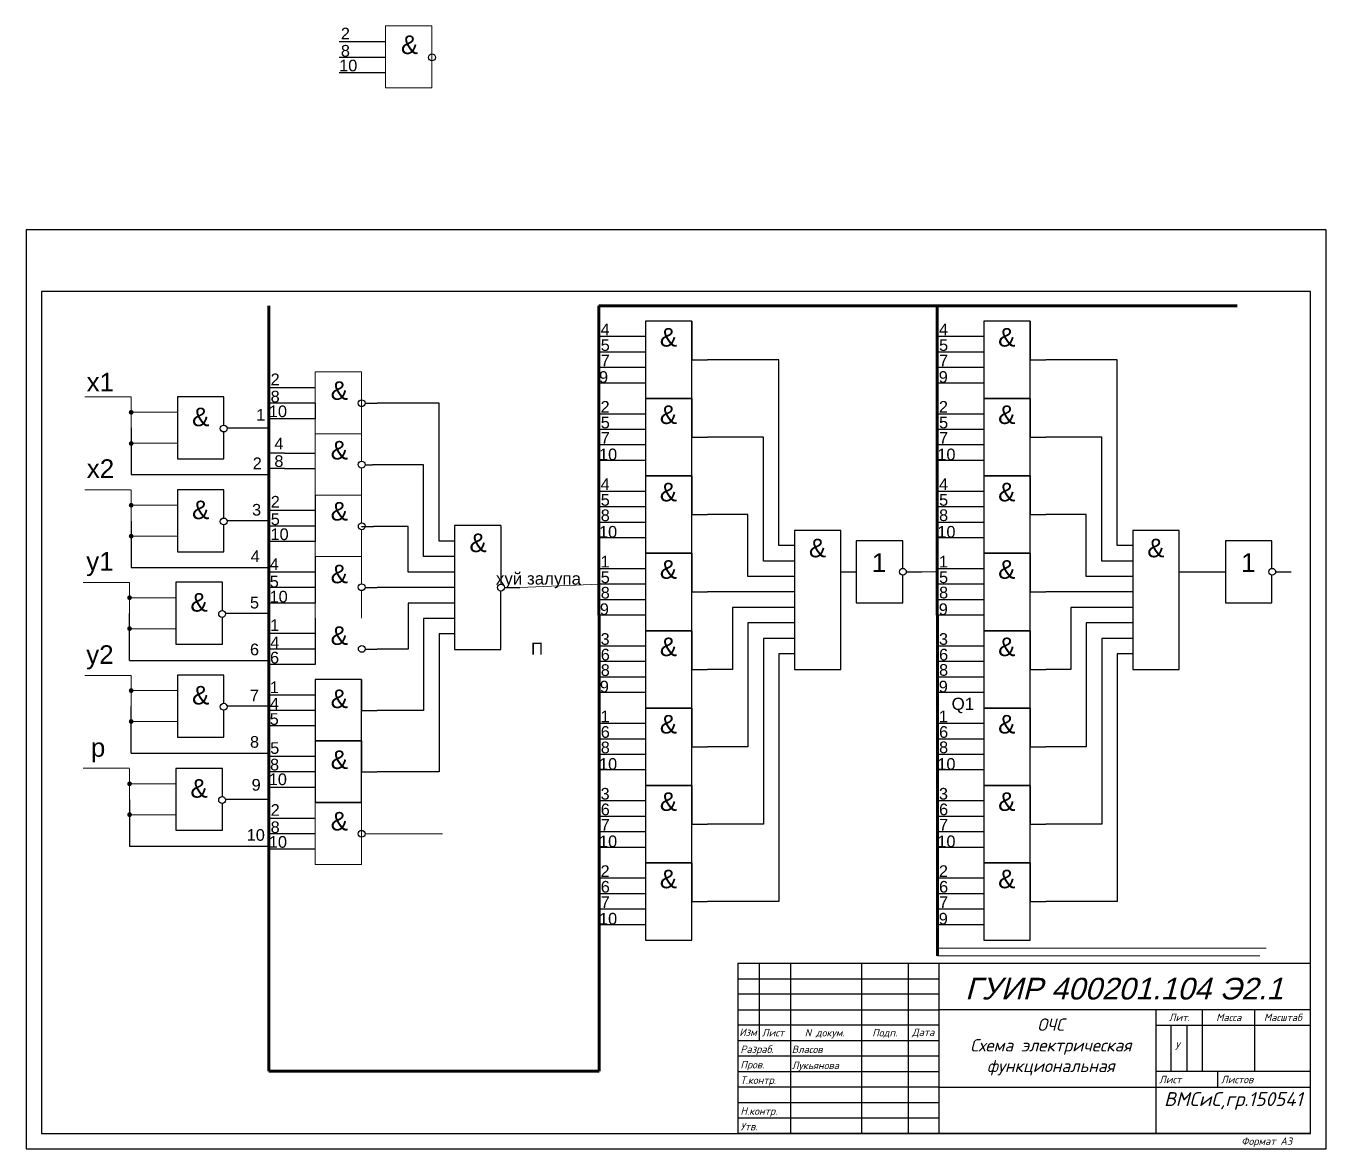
# Model space of a CAD drawing. Header units: millimetres. Extents: x 378 to 3574, y -250 to 1765.
# Drawn here: x 1343.8 to 1763.8, y 1401.7 to 1764.5 of the extents above; entities that cross this region are included whole.
import ezdxf
from ezdxf.enums import TextEntityAlignment as Align

# ---------------------------------------------------------------- set-up
doc = ezdxf.new("R2010")
doc.units = ezdxf.units.MM
doc.styles.get("Standard").update_dxf_attribs({"font": 'Arial.ttf'})
doc.styles.add('чер', font='ISOCPEUR.TTF', dxfattribs={"oblique": 15})

msp = doc.modelspace()

# ---------------------------------------------------------------- hatches: boundary and pattern name
at = {"linetype": 'ByBlock', "lineweight": 20, "transparency": 33554551}
h = msp.add_hatch(color=0, dxfattribs=at)
edge = h.paths.add_edge_path()
edge.add_arc((1377.76, 1639.69), 0.773, 0, 360)
h = msp.add_hatch(color=0, dxfattribs=at)
edge = h.paths.add_edge_path()
edge.add_arc((1377.76, 1629.61), 0.773, 0, 360)
h = msp.add_hatch(color=0, dxfattribs=at)
edge = h.paths.add_edge_path()
edge.add_arc((1377.76, 1609.68), 0.773, 0, 360)
h = msp.add_hatch(color=0, dxfattribs=at)
edge = h.paths.add_edge_path()
edge.add_arc((1377.76, 1599.7), 0.773, 0, 360)
h = msp.add_hatch(color=0, dxfattribs=at)
edge = h.paths.add_edge_path()
edge.add_arc((1377.24, 1579.8), 0.773, 0, 360)
h = msp.add_hatch(color=0, dxfattribs=at)
edge = h.paths.add_edge_path()
edge.add_arc((1377.24, 1569.82), 0.773, 0, 360)
h = msp.add_hatch(color=0, dxfattribs=at)
edge = h.paths.add_edge_path()
edge.add_arc((1377.76, 1549.8), 0.773, 0, 360)
h = msp.add_hatch(color=0, dxfattribs=at)
edge = h.paths.add_edge_path()
edge.add_arc((1377.76, 1539.82), 0.773, 0, 360)
h = msp.add_hatch(color=0, dxfattribs=at)
edge = h.paths.add_edge_path()
edge.add_arc((1377.24, 1519.68), 0.773, 0, 360)
h = msp.add_hatch(color=0, dxfattribs=at)
edge = h.paths.add_edge_path()
edge.add_arc((1377.24, 1509.7), 0.773, 0, 360)

# ---------------------------------------------------------------- linework, layer by layer
at = {"color": 0, "linetype": 'ByBlock', "lineweight": 20, "transparency": 33554551}
for p, q in [((1459.91, 1744.51), (1459.91, 1764.51)), ((1459.91, 1764.51), (1474.91, 1764.51)), ((1474.91, 1764.51), (1474.91, 1744.51)), ((1459.91, 1744.51), (1474.91, 1744.51)), ((1437.21, 1632.78), (1437.21, 1652.78)), ((1437.21, 1652.78), (1452.21, 1652.78)), ((1452.21, 1652.78), (1452.21, 1632.78)), ((1367.74, 1644.7), (1362.74, 1644.7)), ((1377.74, 1644.7), (1367.74, 1644.7)), ((1377.74, 1634.7), (1377.74, 1644.7)), ((1392.74, 1644.7), (1392.74, 1639.7)), ((1392.74, 1639.7), (1377.74, 1639.7)), ((1392.74, 1639.7), (1392.74, 1629.7)), ((1392.74, 1629.7), (1377.74, 1629.7)), ((1437.21, 1632.78), (1452.21, 1632.78)), ((1437.21, 1632.78), (1437.21, 1612.93)), ((1452.21, 1632.78), (1452.21, 1632.78)), ((1452.21, 1632.78), (1452.22, 1623.91)), ((1452.21, 1612.93), (1452.21, 1621.68)), ((1367.74, 1614.7), (1362.74, 1614.7)), ((1377.74, 1614.7), (1367.74, 1614.7)), ((1377.74, 1604.57), (1377.74, 1614.57)), ((1392.74, 1614.67), (1392.74, 1609.67)), ((1437.21, 1612.93), (1452.21, 1612.93)), ((1452.21, 1612.93), (1452.21, 1604)), ((1392.74, 1609.67), (1377.74, 1609.67)), ((1392.74, 1609.67), (1392.74, 1599.67)), ((1452.21, 1593.08), (1452.21, 1601.77)), ((1392.74, 1599.67), (1377.74, 1599.67)), ((1437.21, 1593.08), (1437.21, 1597.93)), ((1452.21, 1593.08), (1437.21, 1593.08)), ((1452.21, 1593.08), (1452.21, 1584.31)), ((1633.2, 1588.18), (1638.21, 1588.18)), ((1367.21, 1584.7), (1362.21, 1584.7)), ((1377.21, 1584.7), (1367.21, 1584.7)), ((1377.21, 1574.7), (1377.21, 1584.7)), ((1392.21, 1584.8), (1392.21, 1579.8)), ((1503.33, 1583.08), (1528.91, 1584.15)), ((1392.21, 1579.8), (1377.21, 1579.8)), ((1392.21, 1579.8), (1392.21, 1569.8)), ((1452.21, 1573.22), (1452.21, 1582.08)), ((1437.21, 1578.08), (1437.21, 1573.22)), ((1392.21, 1569.8), (1377.21, 1569.8)), ((1367.74, 1554.7), (1362.74, 1554.7)), ((1377.74, 1554.7), (1367.74, 1554.7)), ((1377.74, 1544.7), (1377.74, 1554.7)), ((1392.74, 1554.8), (1392.74, 1549.8)), ((1392.74, 1549.8), (1377.74, 1549.8)), ((1392.74, 1549.8), (1392.74, 1539.8)), ((1392.74, 1539.8), (1377.74, 1539.8)), ((1367.21, 1524.7), (1362.21, 1524.7)), ((1377.21, 1524.7), (1367.21, 1524.7)), ((1392.21, 1524.67), (1392.21, 1519.67)), ((1377.21, 1514.57), (1377.21, 1524.57)), ((1392.21, 1519.67), (1377.21, 1519.67)), ((1392.21, 1519.67), (1392.21, 1509.67)), ((1437.21, 1493.66), (1437.21, 1513.66)), ((1437.21, 1513.66), (1452.21, 1513.66)), ((1452.21, 1513.66), (1452.21, 1493.66)), ((1392.21, 1509.67), (1377.21, 1509.67)), ((1453.33, 1503.53), (1478.33, 1503.53)), ((1437.21, 1493.66), (1452.21, 1493.66)), ((1638.22, 1466.59), (1744.4, 1466.59)), ((1638.22, 1464.15), (1742.39, 1464.15))]:
    msp.add_line(p, q, dxfattribs=at)
at = {"color": 0, "linetype": 'ByBlock', "lineweight": -2, "transparency": 33554551}
for p, q in [((1459.91, 1759.36), (1444.91, 1759.36)), ((1449.99, 1754.36), (1444.91, 1754.36)), ((1459.91, 1754.36), (1449.99, 1754.36)), ((1449.99, 1749.36), (1444.91, 1749.36)), ((1459.91, 1749.36), (1449.99, 1749.36)), ((1672.1, 1674.15), (1690.39, 1674.15)), ((1543.93, 1669.15), (1543.88, 1664.15)), ((1543.93, 1669.15), (1543.93, 1644.15)), ((1558.93, 1669.15), (1543.93, 1669.15)), ((1558.93, 1644.15), (1558.93, 1669.15)), ((1558.93, 1669.15), (1558.93, 1659.15)), ((1558.93, 1669.15), (1558.93, 1656.65)), ((1653.24, 1669.15), (1653.2, 1664.15)), ((1653.24, 1669.15), (1653.24, 1644.15)), ((1668.24, 1669.15), (1653.24, 1669.15)), ((1668.24, 1644.15), (1668.24, 1669.15)), ((1668.24, 1669.15), (1668.24, 1659.15)), ((1668.24, 1669.15), (1668.24, 1656.65)), ((1543.88, 1664.15), (1528.88, 1664.15)), ((1543.88, 1664.15), (1543.91, 1659.15)), ((1543.93, 1664.15), (1543.93, 1659.15)), ((1653.2, 1664.15), (1638.2, 1664.15)), ((1653.2, 1664.15), (1653.22, 1659.15)), ((1653.24, 1664.15), (1653.24, 1659.15)), ((1543.91, 1659.15), (1528.91, 1659.15)), ((1543.91, 1659.15), (1543.91, 1654.15)), ((1543.93, 1659.15), (1543.93, 1654.15)), ((1653.22, 1659.15), (1638.22, 1659.15)), ((1653.22, 1659.15), (1653.22, 1654.15)), ((1653.24, 1659.15), (1653.24, 1654.15)), ((1558.93, 1656.65), (1563.93, 1656.65)), ((1587.02, 1656.65), (1563.93, 1656.65)), ((1587.02, 1596.65), (1587.02, 1656.65)), ((1668.24, 1656.65), (1673.24, 1656.65)), ((1696.33, 1656.65), (1673.24, 1656.65)), ((1696.33, 1596.65), (1696.33, 1656.65)), ((1543.91, 1654.15), (1528.91, 1654.15)), ((1543.91, 1654.15), (1543.91, 1649.15)), ((1543.93, 1654.15), (1543.93, 1649.15)), ((1653.22, 1654.15), (1638.22, 1654.15)), ((1653.22, 1654.15), (1653.22, 1649.15)), ((1653.24, 1654.15), (1653.24, 1649.15)), ((1437.21, 1647.64), (1422.21, 1647.64)), ((1543.91, 1649.15), (1528.91, 1649.15)), ((1653.22, 1649.15), (1638.22, 1649.15)), ((1427.29, 1642.64), (1422.21, 1642.64)), ((1437.21, 1642.64), (1427.29, 1642.64)), ((1437.21, 1642.64), (1437.21, 1637.64)), ((1453.33, 1642.64), (1457.21, 1642.64)), ((1477.22, 1642.64), (1457.21, 1642.64)), ((1477.22, 1598.08), (1477.22, 1642.64)), ((1543.93, 1644.15), (1543.88, 1639.15)), ((1543.93, 1644.15), (1558.93, 1644.15)), ((1558.93, 1644.15), (1543.93, 1644.15)), ((1543.93, 1644.15), (1543.93, 1619.15)), ((1558.93, 1644.15), (1543.93, 1644.15)), ((1558.93, 1619.15), (1558.93, 1644.15)), ((1558.93, 1644.15), (1558.93, 1639.15)), ((1558.93, 1644.15), (1558.93, 1631.65)), ((1653.24, 1644.15), (1653.2, 1639.15)), ((1653.24, 1644.15), (1668.24, 1644.15)), ((1668.24, 1644.15), (1653.24, 1644.15)), ((1653.24, 1644.15), (1653.24, 1619.15)), ((1668.24, 1644.15), (1653.24, 1644.15)), ((1668.24, 1619.15), (1668.24, 1644.15)), ((1668.24, 1644.15), (1668.24, 1639.15)), ((1668.24, 1644.15), (1668.24, 1631.65)), ((1543.88, 1639.15), (1528.88, 1639.15)), ((1543.88, 1639.15), (1543.91, 1634.15)), ((1543.93, 1639.15), (1543.93, 1634.15)), ((1653.2, 1639.15), (1638.2, 1639.15)), ((1653.2, 1639.15), (1653.22, 1634.15)), ((1653.24, 1639.15), (1653.24, 1634.15)), ((1408.91, 1634.73), (1422.21, 1634.73)), ((1427.29, 1637.64), (1422.21, 1637.64)), ((1437.21, 1637.64), (1427.29, 1637.64)), ((1543.91, 1634.15), (1528.91, 1634.15)), ((1543.91, 1634.15), (1543.91, 1629.15)), ((1543.93, 1634.15), (1543.93, 1629.15)), ((1653.22, 1634.15), (1638.22, 1634.15)), ((1653.22, 1634.15), (1653.22, 1629.15)), ((1653.24, 1634.15), (1653.24, 1629.15)), ((1558.93, 1631.65), (1563.93, 1631.65)), ((1582.02, 1631.65), (1563.93, 1631.65)), ((1582.02, 1591.65), (1582.02, 1631.65)), ((1668.24, 1631.65), (1673.24, 1631.65)), ((1691.33, 1631.65), (1673.24, 1631.65)), ((1691.33, 1591.65), (1691.33, 1631.65)), ((1427.29, 1626.53), (1422.21, 1626.53)), ((1543.91, 1629.15), (1528.91, 1629.15)), ((1543.91, 1629.15), (1543.91, 1624.15)), ((1543.93, 1629.15), (1543.93, 1624.15)), ((1653.22, 1629.15), (1638.22, 1629.15)), ((1653.22, 1629.15), (1653.22, 1624.15)), ((1653.24, 1629.15), (1653.24, 1624.15)), ((1427.29, 1621.53), (1422.21, 1621.53)), ((1453.33, 1622.72), (1455.71, 1622.72)), ((1472.22, 1622.72), (1455.71, 1622.72)), ((1472.22, 1593.08), (1472.22, 1622.72)), ((1543.91, 1624.15), (1528.91, 1624.15)), ((1653.22, 1624.15), (1638.22, 1624.15)), ((1377.74, 1619.57), (1422.21, 1619.57)), ((1543.93, 1619.15), (1543.88, 1614.15)), ((1543.93, 1619.15), (1558.93, 1619.15)), ((1558.93, 1619.15), (1543.93, 1619.15)), ((1543.93, 1619.15), (1543.93, 1594.15)), ((1558.93, 1619.15), (1543.93, 1619.15)), ((1558.93, 1594.15), (1558.93, 1619.15)), ((1558.93, 1619.15), (1558.93, 1606.65)), ((1653.24, 1619.15), (1653.2, 1614.15)), ((1653.24, 1619.15), (1668.24, 1619.15)), ((1668.24, 1619.15), (1653.24, 1619.15)), ((1653.24, 1619.15), (1653.24, 1594.15)), ((1668.24, 1619.15), (1653.24, 1619.15)), ((1668.24, 1594.15), (1668.24, 1619.15)), ((1668.24, 1619.15), (1668.24, 1606.65)), ((1437.21, 1612.93), (1437.21, 1607.93)), ((1543.88, 1614.15), (1528.88, 1614.15)), ((1543.88, 1614.15), (1543.91, 1609.15)), ((1543.93, 1614.15), (1543.93, 1609.15)), ((1653.2, 1614.15), (1638.2, 1614.15)), ((1653.2, 1614.15), (1653.22, 1609.15)), ((1653.24, 1614.15), (1653.24, 1609.15)), ((1543.91, 1609.15), (1528.91, 1609.15)), ((1543.91, 1609.15), (1543.91, 1604.15)), ((1543.93, 1609.15), (1543.93, 1604.15)), ((1653.22, 1609.15), (1638.22, 1609.15)), ((1653.22, 1609.15), (1653.22, 1604.15)), ((1653.24, 1609.15), (1653.24, 1604.15)), ((1408.91, 1604.71), (1422.21, 1604.71)), ((1427.29, 1607.93), (1422.21, 1607.93)), ((1437.21, 1607.93), (1427.29, 1607.93)), ((1437.21, 1607.93), (1437.21, 1602.93)), ((1437.21, 1607.93), (1437.21, 1602.93)), ((1558.93, 1606.65), (1563.93, 1606.65)), ((1577.02, 1606.65), (1563.93, 1606.65)), ((1577.02, 1586.65), (1577.02, 1606.65)), ((1668.24, 1606.65), (1673.24, 1606.65)), ((1686.33, 1606.65), (1673.24, 1606.65)), ((1686.33, 1586.65), (1686.33, 1606.65)), ((1427.29, 1602.93), (1422.21, 1602.93)), ((1437.21, 1602.93), (1427.29, 1602.93)), ((1437.21, 1602.93), (1437.21, 1597.93)), ((1452.21, 1602.79), (1456.06, 1602.79)), ((1467.22, 1602.79), (1456.06, 1602.79)), ((1467.22, 1588.08), (1467.22, 1602.79)), ((1482.22, 1603.08), (1482.22, 1563.08)), ((1497.22, 1603.08), (1482.22, 1603.08)), ((1482.22, 1603.08), (1482.22, 1598.08)), ((1497.22, 1603.08), (1497.22, 1584.19)), ((1543.91, 1604.15), (1528.91, 1604.15)), ((1543.91, 1604.15), (1543.91, 1599.15)), ((1543.93, 1604.15), (1543.93, 1599.15)), ((1592.02, 1601.65), (1592.02, 1556.65)), ((1592.02, 1601.65), (1592.02, 1596.65)), ((1607.02, 1601.54), (1592.02, 1601.54)), ((1607.02, 1556.65), (1607.02, 1601.54)), ((1653.22, 1604.15), (1638.22, 1604.15)), ((1653.22, 1604.15), (1653.22, 1599.15)), ((1653.24, 1604.15), (1653.24, 1599.15)), ((1701.33, 1601.65), (1701.33, 1556.65)), ((1701.33, 1601.65), (1701.33, 1596.65)), ((1716.33, 1601.54), (1701.33, 1601.54)), ((1716.33, 1556.65), (1716.33, 1601.54)), ((1427.29, 1597.93), (1422.21, 1597.93)), ((1437.21, 1597.93), (1427.29, 1597.93)), ((1482.22, 1598.08), (1477.22, 1598.08)), ((1482.22, 1598.08), (1482.22, 1593.08)), ((1543.91, 1599.15), (1528.91, 1599.15)), ((1592.02, 1596.65), (1587.02, 1596.65)), ((1592.02, 1596.65), (1592.02, 1591.65)), ((1653.22, 1599.15), (1638.22, 1599.15)), ((1701.33, 1596.65), (1696.33, 1596.65)), ((1701.33, 1596.65), (1701.33, 1591.65)), ((1437.21, 1593.08), (1437.21, 1588.08)), ((1477.22, 1593.08), (1472.22, 1593.08)), ((1482.22, 1593.08), (1477.22, 1593.08)), ((1482.22, 1593.08), (1482.22, 1588.08)), ((1543.93, 1594.15), (1543.88, 1589.15)), ((1543.93, 1594.15), (1558.93, 1594.15)), ((1558.93, 1594.15), (1543.93, 1594.15)), ((1543.93, 1594.15), (1543.93, 1569.15)), ((1558.93, 1594.15), (1543.93, 1594.15)), ((1558.93, 1569.15), (1558.93, 1594.15)), ((1558.93, 1594.15), (1558.93, 1581.65)), ((1653.24, 1594.15), (1653.2, 1589.15)), ((1653.24, 1594.15), (1668.24, 1594.15)), ((1668.24, 1594.15), (1653.24, 1594.15)), ((1653.24, 1594.15), (1653.24, 1569.15)), ((1668.24, 1594.15), (1653.24, 1594.15)), ((1668.24, 1569.15), (1668.24, 1594.15)), ((1668.24, 1594.15), (1668.24, 1581.65)), ((1377.74, 1589.57), (1422.21, 1589.57)), ((1427.29, 1588.09), (1422.21, 1588.09)), ((1437.21, 1588.08), (1427.29, 1588.09)), ((1437.21, 1588.08), (1437.21, 1583.08)), ((1477.22, 1588.08), (1467.22, 1588.08)), ((1482.22, 1588.08), (1477.22, 1588.08)), ((1482.22, 1588.08), (1482.22, 1583.08)), ((1543.88, 1589.15), (1528.88, 1589.15)), ((1543.88, 1589.15), (1543.91, 1584.15)), ((1543.93, 1589.15), (1543.93, 1584.15)), ((1587.02, 1591.65), (1582.02, 1591.65)), ((1592.02, 1591.65), (1587.02, 1591.65)), ((1592.02, 1591.65), (1592.02, 1586.65)), ((1607.02, 1588.15), (1612.02, 1588.15)), ((1628.2, 1588.18), (1633.2, 1588.18)), ((1653.2, 1589.15), (1638.2, 1589.15)), ((1653.2, 1589.15), (1653.22, 1584.15)), ((1653.24, 1589.15), (1653.24, 1584.15)), ((1696.33, 1591.65), (1691.33, 1591.65)), ((1701.33, 1591.65), (1696.33, 1591.65)), ((1701.33, 1591.65), (1701.33, 1586.65)), ((1716.33, 1588.15), (1721.33, 1588.15)), ((1721.33, 1588.15), (1731.33, 1588.15)), ((1747.51, 1588.18), (1752.51, 1588.18)), ((1543.91, 1584.15), (1528.91, 1584.15)), ((1543.91, 1584.15), (1543.91, 1579.15)), ((1543.93, 1584.15), (1543.93, 1579.15)), ((1587.02, 1586.65), (1577.02, 1586.65)), ((1592.02, 1586.65), (1587.02, 1586.65)), ((1592.02, 1586.65), (1592.02, 1581.65)), ((1592.02, 1586.65), (1592.02, 1581.65)), ((1653.22, 1584.15), (1638.22, 1584.15)), ((1653.22, 1584.15), (1653.22, 1579.15)), ((1653.24, 1584.15), (1653.24, 1579.15)), ((1696.33, 1586.65), (1686.33, 1586.65)), ((1701.33, 1586.65), (1696.33, 1586.65)), ((1701.33, 1586.65), (1701.33, 1581.65)), ((1701.33, 1586.65), (1701.33, 1581.65)), ((1427.29, 1583.08), (1422.21, 1583.08)), ((1437.21, 1583.08), (1427.29, 1583.08)), ((1437.21, 1583.08), (1437.21, 1578.08)), ((1453.32, 1583.08), (1457.21, 1583.08)), ((1477.21, 1583.08), (1457.21, 1583.08)), ((1482.22, 1583.08), (1477.21, 1583.08)), ((1482.22, 1583.08), (1482.22, 1578.08)), ((1482.22, 1583.08), (1482.22, 1583.08)), ((1482.22, 1583.08), (1482.22, 1578.08)), ((1497.22, 1563.08), (1497.22, 1581.96)), ((1498.33, 1583.08), (1503.33, 1583.08)), ((1558.93, 1581.65), (1563.93, 1581.65)), ((1587.02, 1581.65), (1563.93, 1581.65)), ((1592.02, 1581.65), (1587.02, 1581.65)), ((1592.02, 1581.65), (1592.02, 1576.65)), ((1668.24, 1581.65), (1673.24, 1581.65)), ((1696.33, 1581.65), (1673.24, 1581.65)), ((1701.33, 1581.65), (1696.33, 1581.65)), ((1701.33, 1581.65), (1701.33, 1576.65)), ((1427.29, 1578.08), (1422.21, 1578.08)), ((1437.21, 1578.08), (1427.29, 1578.08)), ((1477.22, 1578.08), (1467.22, 1578.08)), ((1467.22, 1578.08), (1467.22, 1563.22)), ((1482.22, 1578.08), (1477.22, 1578.08)), ((1482.22, 1578.08), (1482.22, 1573.08)), ((1543.91, 1579.15), (1528.91, 1579.15)), ((1543.91, 1579.15), (1543.91, 1574.15)), ((1543.93, 1579.15), (1543.93, 1574.15)), ((1587.02, 1576.65), (1572.02, 1576.65)), ((1572.02, 1576.65), (1572.02, 1556.65)), ((1592.02, 1576.65), (1587.02, 1576.65)), ((1592.02, 1576.65), (1592.02, 1571.65)), ((1592.02, 1576.65), (1592.02, 1571.65)), ((1653.22, 1579.15), (1638.22, 1579.15)), ((1653.22, 1579.15), (1653.22, 1574.15)), ((1653.24, 1579.15), (1653.24, 1574.15)), ((1696.33, 1576.65), (1681.33, 1576.65)), ((1681.33, 1576.65), (1681.33, 1556.65)), ((1701.33, 1576.65), (1696.33, 1576.65)), ((1701.33, 1576.65), (1701.33, 1571.65)), ((1701.33, 1576.65), (1701.33, 1571.65)), ((1408.38, 1574.83), (1421.68, 1574.83)), ((1437.21, 1573.22), (1437.21, 1568.22)), ((1477.22, 1573.08), (1472.22, 1573.08)), ((1472.22, 1573.08), (1472.22, 1543.37)), ((1482.22, 1573.08), (1477.22, 1573.08)), ((1482.22, 1573.08), (1482.22, 1568.08)), ((1543.91, 1574.15), (1528.91, 1574.15)), ((1587.02, 1571.65), (1577.02, 1571.65)), ((1577.02, 1571.65), (1577.02, 1531.65)), ((1592.02, 1571.65), (1587.02, 1571.65)), ((1592.02, 1571.65), (1592.02, 1566.65)), ((1653.22, 1574.15), (1638.22, 1574.15)), ((1696.33, 1571.65), (1686.33, 1571.65)), ((1686.33, 1571.65), (1686.33, 1531.65)), ((1701.33, 1571.65), (1696.33, 1571.65)), ((1701.33, 1571.65), (1701.33, 1566.65)), ((1427.29, 1568.22), (1422.21, 1568.22)), ((1437.21, 1568.22), (1427.29, 1568.22)), ((1437.21, 1568.22), (1437.21, 1563.22)), ((1482.22, 1568.08), (1477.22, 1568.08)), ((1477.22, 1568.08), (1477.22, 1523.52)), ((1543.93, 1569.15), (1543.88, 1564.15)), ((1543.93, 1569.15), (1558.93, 1569.15)), ((1558.93, 1569.15), (1543.93, 1569.15)), ((1543.93, 1569.15), (1543.93, 1544.15)), ((1558.93, 1569.15), (1543.93, 1569.15)), ((1558.93, 1544.15), (1558.93, 1569.15)), ((1558.93, 1569.15), (1558.93, 1556.65)), ((1587.02, 1566.65), (1582.02, 1566.65)), ((1582.02, 1566.65), (1582.02, 1506.65)), ((1592.02, 1566.65), (1587.02, 1566.65)), ((1592.02, 1566.65), (1592.02, 1561.65)), ((1653.24, 1569.15), (1653.2, 1564.15)), ((1653.24, 1569.15), (1668.24, 1569.15)), ((1668.24, 1569.15), (1653.24, 1569.15)), ((1653.24, 1569.15), (1653.24, 1544.15)), ((1668.24, 1569.15), (1653.24, 1569.15)), ((1668.24, 1544.15), (1668.24, 1569.15)), ((1668.24, 1569.15), (1668.24, 1556.65)), ((1696.33, 1566.65), (1691.33, 1566.65)), ((1691.33, 1566.65), (1691.33, 1506.65)), ((1701.33, 1566.65), (1696.33, 1566.65)), ((1701.33, 1566.65), (1701.33, 1561.65)), ((1427.29, 1563.22), (1422.21, 1563.22)), ((1437.21, 1563.22), (1427.29, 1563.22)), ((1437.21, 1563.22), (1437.21, 1558.22)), ((1437.21, 1563.22), (1437.21, 1558.22)), ((1453.37, 1563.22), (1457.21, 1563.22)), ((1467.22, 1563.22), (1457.21, 1563.22)), ((1482.22, 1563.08), (1497.22, 1563.08)), ((1543.88, 1564.15), (1528.88, 1564.15)), ((1543.88, 1564.15), (1543.91, 1559.15)), ((1543.93, 1564.15), (1543.93, 1559.15)), ((1653.2, 1564.15), (1638.2, 1564.15)), ((1653.2, 1564.15), (1653.22, 1559.15)), ((1653.24, 1564.15), (1653.24, 1559.15)), ((1377.21, 1559.57), (1422.21, 1559.57)), ((1427.29, 1558.22), (1422.21, 1558.22)), ((1437.21, 1558.22), (1427.29, 1558.22)), ((1543.91, 1559.15), (1528.91, 1559.15)), ((1543.91, 1559.15), (1543.91, 1554.15)), ((1543.93, 1559.15), (1543.93, 1554.15)), ((1592.02, 1561.65), (1587.02, 1561.65)), ((1587.02, 1561.65), (1587.02, 1481.65)), ((1592.02, 1561.65), (1592.02, 1556.65)), ((1653.22, 1559.15), (1638.22, 1559.15)), ((1653.22, 1559.15), (1653.22, 1554.15)), ((1653.24, 1559.15), (1653.24, 1554.15)), ((1701.33, 1561.65), (1696.33, 1561.65)), ((1696.33, 1561.65), (1696.33, 1481.65)), ((1701.33, 1561.65), (1701.33, 1556.65)), ((1543.91, 1554.15), (1528.91, 1554.15)), ((1543.91, 1554.15), (1543.91, 1549.15)), ((1543.93, 1554.15), (1543.93, 1549.15)), ((1558.93, 1556.65), (1563.93, 1556.65)), ((1572.02, 1556.65), (1563.93, 1556.65)), ((1592.02, 1556.65), (1607.02, 1556.65)), ((1653.22, 1554.15), (1638.22, 1554.15)), ((1653.22, 1554.15), (1653.22, 1549.15)), ((1653.24, 1554.15), (1653.24, 1549.15)), ((1668.24, 1556.65), (1673.24, 1556.65)), ((1681.33, 1556.65), (1673.24, 1556.65)), ((1701.33, 1556.65), (1716.33, 1556.65)), ((1437.21, 1553.37), (1437.21, 1548.37)), ((1452.21, 1553.37), (1452.21, 1548.37)), ((1427.29, 1548.37), (1422.21, 1548.37)), ((1437.21, 1548.37), (1427.29, 1548.37)), ((1437.21, 1548.37), (1437.21, 1543.37)), ((1452.21, 1548.37), (1452.21, 1543.37)), ((1543.91, 1549.15), (1528.91, 1549.15)), ((1653.22, 1549.15), (1638.22, 1549.15)), ((1408.91, 1544.83), (1422.21, 1544.83)), ((1427.29, 1543.37), (1422.21, 1543.37)), ((1437.21, 1543.37), (1427.29, 1543.37)), ((1437.21, 1543.37), (1437.21, 1538.37)), ((1452.21, 1543.37), (1457.21, 1543.37)), ((1472.22, 1543.37), (1457.21, 1543.37)), ((1543.93, 1544.15), (1543.88, 1539.15)), ((1543.93, 1544.15), (1558.93, 1544.15)), ((1558.93, 1544.15), (1543.93, 1544.15)), ((1543.93, 1544.15), (1543.93, 1519.15)), ((1558.93, 1544.15), (1543.93, 1544.15)), ((1558.93, 1519.15), (1558.93, 1544.15)), ((1558.93, 1544.15), (1558.93, 1531.65)), ((1653.24, 1544.15), (1653.2, 1539.15)), ((1653.24, 1544.15), (1668.24, 1544.15)), ((1668.24, 1544.15), (1653.24, 1544.15)), ((1653.24, 1544.15), (1653.24, 1519.15)), ((1668.24, 1544.15), (1653.24, 1544.15)), ((1668.24, 1519.15), (1668.24, 1544.15)), ((1668.24, 1544.15), (1668.24, 1531.65)), ((1427.29, 1538.37), (1422.21, 1538.37)), ((1437.21, 1538.37), (1427.29, 1538.37)), ((1543.88, 1539.15), (1528.88, 1539.15)), ((1543.88, 1539.15), (1543.91, 1534.15)), ((1543.93, 1539.15), (1543.93, 1534.15)), ((1653.2, 1539.15), (1638.2, 1539.15)), ((1653.2, 1539.15), (1653.22, 1534.15)), ((1653.24, 1539.15), (1653.24, 1534.15)), ((1437.21, 1533.52), (1437.21, 1528.52)), ((1452.21, 1533.52), (1452.21, 1528.52)), ((1543.91, 1534.15), (1528.91, 1534.15)), ((1543.91, 1534.15), (1543.91, 1529.15)), ((1543.93, 1534.15), (1543.93, 1529.15)), ((1653.22, 1534.15), (1638.22, 1534.15)), ((1653.22, 1534.15), (1653.22, 1529.15)), ((1653.24, 1534.15), (1653.24, 1529.15)), ((1377.74, 1529.57), (1422.21, 1529.57)), ((1543.91, 1529.15), (1528.91, 1529.15)), ((1543.91, 1529.15), (1543.91, 1524.15)), ((1543.93, 1529.15), (1543.93, 1524.15)), ((1558.93, 1531.65), (1563.93, 1531.65)), ((1577.02, 1531.65), (1563.93, 1531.65)), ((1653.22, 1529.15), (1638.22, 1529.15)), ((1653.22, 1529.15), (1653.22, 1524.15)), ((1653.24, 1529.15), (1653.24, 1524.15)), ((1668.24, 1531.65), (1673.24, 1531.65)), ((1686.33, 1531.65), (1673.24, 1531.65)), ((1427.29, 1528.52), (1422.21, 1528.52)), ((1437.21, 1528.52), (1427.29, 1528.52)), ((1437.21, 1528.52), (1437.21, 1523.52)), ((1452.21, 1528.52), (1452.21, 1523.52)), ((1427.29, 1523.52), (1422.21, 1523.52)), ((1437.21, 1523.52), (1427.29, 1523.52)), ((1437.21, 1523.52), (1437.21, 1518.52)), ((1452.21, 1523.52), (1457.21, 1523.52)), ((1477.22, 1523.52), (1457.21, 1523.52)), ((1543.91, 1524.15), (1528.91, 1524.15)), ((1653.22, 1524.15), (1638.22, 1524.15)), ((1427.29, 1518.52), (1422.21, 1518.52)), ((1437.21, 1518.52), (1427.29, 1518.52)), ((1543.93, 1519.15), (1543.88, 1514.15)), ((1543.93, 1519.15), (1558.93, 1519.15)), ((1558.93, 1519.15), (1543.93, 1519.15)), ((1543.93, 1519.15), (1543.93, 1494.15)), ((1558.93, 1519.15), (1543.93, 1519.15)), ((1558.93, 1494.15), (1558.93, 1519.15)), ((1558.93, 1519.15), (1558.93, 1506.65)), ((1653.24, 1519.15), (1653.2, 1514.15)), ((1653.24, 1519.15), (1668.24, 1519.15)), ((1668.24, 1519.15), (1653.24, 1519.15)), ((1653.24, 1519.15), (1653.24, 1494.15)), ((1668.24, 1519.15), (1653.24, 1519.15)), ((1668.24, 1494.15), (1668.24, 1519.15)), ((1668.24, 1519.15), (1668.24, 1506.65)), ((1408.38, 1514.71), (1421.68, 1514.71)), ((1452.21, 1513.66), (1437.21, 1513.66)), ((1543.88, 1514.15), (1528.88, 1514.15)), ((1543.88, 1514.15), (1543.91, 1509.15)), ((1543.93, 1514.15), (1543.93, 1509.15)), ((1653.2, 1514.15), (1638.2, 1514.15)), ((1653.2, 1514.15), (1653.22, 1509.15)), ((1653.24, 1514.15), (1653.24, 1509.15)), ((1437.21, 1508.52), (1422.21, 1508.52)), ((1543.91, 1509.15), (1528.91, 1509.15)), ((1543.91, 1509.15), (1543.91, 1504.15)), ((1543.93, 1509.15), (1543.93, 1504.15)), ((1653.22, 1509.15), (1638.22, 1509.15)), ((1653.22, 1509.15), (1653.22, 1504.15)), ((1653.24, 1509.15), (1653.24, 1504.15)), ((1543.91, 1504.15), (1528.91, 1504.15)), ((1543.93, 1504.15), (1543.93, 1499.15)), ((1558.93, 1506.65), (1563.93, 1506.65)), ((1582.02, 1506.65), (1563.93, 1506.65)), ((1653.22, 1504.15), (1638.22, 1504.15)), ((1653.24, 1504.15), (1653.24, 1499.15)), ((1668.24, 1506.65), (1673.24, 1506.65)), ((1691.33, 1506.65), (1673.24, 1506.65)), ((1377.21, 1499.57), (1422.21, 1499.57)), ((1427.29, 1503.52), (1422.21, 1503.52)), ((1437.21, 1503.52), (1427.29, 1503.52)), ((1427.29, 1498.52), (1422.21, 1498.52)), ((1437.21, 1498.52), (1427.29, 1498.52)), ((1543.91, 1499.15), (1528.91, 1499.15)), ((1653.22, 1499.15), (1638.22, 1499.15)), ((1543.93, 1494.15), (1543.88, 1489.15)), ((1543.93, 1494.15), (1558.93, 1494.15)), ((1558.93, 1494.15), (1543.93, 1494.15)), ((1543.93, 1494.15), (1543.93, 1469.15)), ((1558.93, 1494.15), (1543.93, 1494.15)), ((1558.93, 1469.15), (1558.93, 1494.15)), ((1558.93, 1494.15), (1558.93, 1481.65)), ((1653.24, 1494.15), (1653.2, 1489.15)), ((1653.24, 1494.15), (1668.24, 1494.15)), ((1668.24, 1494.15), (1653.24, 1494.15)), ((1653.24, 1494.15), (1653.24, 1469.15)), ((1668.24, 1494.15), (1653.24, 1494.15)), ((1668.24, 1469.15), (1668.24, 1494.15)), ((1668.24, 1494.15), (1668.24, 1481.65)), ((1543.88, 1489.15), (1528.88, 1489.15)), ((1543.88, 1489.15), (1543.91, 1484.15)), ((1543.93, 1489.15), (1543.93, 1484.15)), ((1653.2, 1489.15), (1638.2, 1489.15)), ((1653.2, 1489.15), (1653.22, 1484.15)), ((1653.24, 1489.15), (1653.24, 1484.15)), ((1543.91, 1484.15), (1528.91, 1484.15)), ((1543.91, 1484.15), (1543.91, 1479.15)), ((1543.93, 1484.15), (1543.93, 1479.15)), ((1653.22, 1484.15), (1638.22, 1484.15)), ((1653.22, 1484.15), (1653.22, 1479.15)), ((1653.24, 1484.15), (1653.24, 1479.15)), ((1543.91, 1479.15), (1528.91, 1479.15)), ((1543.91, 1479.15), (1543.91, 1474.15)), ((1543.93, 1479.15), (1543.93, 1474.15)), ((1558.93, 1481.65), (1563.93, 1481.65)), ((1587.02, 1481.65), (1563.93, 1481.65)), ((1653.22, 1479.15), (1638.22, 1479.15)), ((1653.22, 1479.15), (1653.22, 1474.15)), ((1653.24, 1479.15), (1653.24, 1474.15)), ((1668.24, 1481.65), (1673.24, 1481.65)), ((1696.33, 1481.65), (1673.24, 1481.65)), ((1543.91, 1474.15), (1528.91, 1474.15)), ((1653.22, 1474.15), (1638.22, 1474.15)), ((1543.93, 1469.15), (1558.93, 1469.15)), ((1653.24, 1469.15), (1668.24, 1469.15))]:
    msp.add_line(p, q, dxfattribs=at)
at = {"color": 0, "linetype": 'ByBlock', "lineweight": 60, "transparency": 33554551}
for p, q in [((1422.21, 1672.14), (1422.21, 1674.15)), ((1422.21, 1664.7), (1422.21, 1672.14)), ((1528.91, 1474.15), (1528.88, 1674.15)), ((1544.06, 1674.15), (1528.88, 1674.15)), ((1544.06, 1674.15), (1735.06, 1674.15)), ((1638.22, 1474.15), (1638.2, 1674.15)), ((1422.21, 1664.7), (1422.21, 1477.85)), ((1422.21, 1477.85), (1422.21, 1426.85)), ((1528.91, 1426.85), (1528.91, 1474.15)), ((1638.22, 1474.15), (1638.22, 1464.15)), ((1422.21, 1426.85), (1523.91, 1426.85)), ((1523.91, 1426.85), (1528.91, 1426.85))]:
    msp.add_line(p, q, dxfattribs=at)
at = {"color": 0, "linetype": 'ByBlock', "transparency": 33554551}
for p, q in [((1544.06, 1674.15), (1562.35, 1674.15)), ((1407.74, 1644.7), (1392.74, 1644.7)), ((1392.74, 1644.7), (1392.74, 1634.7)), ((1407.74, 1635.58), (1407.74, 1644.7)), ((1377.74, 1634.7), (1377.74, 1619.57)), ((1392.74, 1634.7), (1392.74, 1624.7)), ((1407.74, 1624.7), (1407.74, 1633.36)), ((1427.29, 1626.53), (1437.15, 1626.53)), ((1392.74, 1624.7), (1407.74, 1624.7)), ((1427.29, 1621.53), (1437.15, 1621.53)), ((1407.74, 1614.67), (1392.74, 1614.67)), ((1392.74, 1614.67), (1392.74, 1604.67)), ((1407.74, 1605.55), (1407.74, 1614.67)), ((1377.74, 1604.57), (1377.74, 1589.57)), ((1392.74, 1604.67), (1392.74, 1594.67)), ((1407.74, 1594.67), (1407.74, 1603.33)), ((1627.02, 1598.15), (1612.02, 1598.15)), ((1612.02, 1598.15), (1612.02, 1588.15)), ((1627.02, 1589.3), (1627.02, 1598.15)), ((1746.33, 1598.15), (1731.33, 1598.15)), ((1731.33, 1598.15), (1731.33, 1588.15)), ((1746.33, 1589.3), (1746.33, 1598.15)), ((1392.74, 1594.67), (1407.74, 1594.67)), ((1612.02, 1588.15), (1612.02, 1578.15)), ((1731.33, 1588.15), (1731.33, 1578.15)), ((1407.21, 1584.8), (1392.21, 1584.8)), ((1392.21, 1584.8), (1392.21, 1574.8)), ((1407.21, 1575.68), (1407.21, 1584.8)), ((1627.02, 1578.15), (1627.02, 1587.07)), ((1746.33, 1578.15), (1746.33, 1587.07)), ((1612.02, 1578.15), (1627.02, 1578.15)), ((1731.33, 1578.15), (1746.33, 1578.15)), ((1377.21, 1559.57), (1377.21, 1574.7)), ((1392.21, 1574.8), (1392.21, 1564.8)), ((1407.21, 1564.8), (1407.21, 1573.46)), ((1392.21, 1564.8), (1407.21, 1564.8)), ((1407.74, 1554.8), (1392.74, 1554.8)), ((1392.74, 1554.8), (1392.74, 1544.8)), ((1407.74, 1545.68), (1407.74, 1554.8)), ((1377.74, 1529.57), (1377.74, 1544.7)), ((1392.74, 1544.8), (1392.74, 1534.8)), ((1407.74, 1534.8), (1407.74, 1543.46)), ((1392.74, 1534.8), (1407.74, 1534.8)), ((1407.21, 1524.67), (1392.21, 1524.67)), ((1392.21, 1524.67), (1392.21, 1514.67)), ((1407.21, 1515.55), (1407.21, 1524.67)), ((1377.21, 1514.57), (1377.21, 1499.57)), ((1392.21, 1514.67), (1392.21, 1504.67)), ((1407.21, 1504.67), (1407.21, 1513.33)), ((1392.21, 1504.67), (1407.21, 1504.67)), ((1573.78, 1461.7), (1758.78, 1461.7)), ((1573.78, 1461.7), (1573.78, 1406.7)), ((1580.78, 1436.7), (1580.78, 1461.7)), ((1590.78, 1461.7), (1590.78, 1406.7)), ((1613.78, 1406.7), (1613.78, 1461.7)), ((1628.78, 1461.7), (1628.78, 1406.7)), ((1638.78, 1406.7), (1638.78, 1461.7)), ((1573.78, 1456.7), (1638.78, 1456.7)), ((1638.78, 1451.7), (1573.78, 1451.7)), ((1573.78, 1446.7), (1638.78, 1446.7)), ((1758.78, 1446.7), (1638.78, 1446.7)), ((1708.78, 1446.7), (1708.78, 1406.7)), ((1723.78, 1446.7), (1723.78, 1426.7)), ((1740.78, 1426.7), (1740.78, 1446.7)), ((1638.78, 1441.7), (1573.78, 1441.7)), ((1708.78, 1441.7), (1758.78, 1441.7)), ((1713.78, 1426.7), (1713.78, 1441.7)), ((1718.78, 1441.7), (1718.78, 1426.7)), ((1573.78, 1436.7), (1638.78, 1436.7)), ((1638.78, 1431.7), (1573.78, 1431.7)), ((1573.78, 1426.7), (1638.78, 1426.7)), ((1758.78, 1426.7), (1708.78, 1426.7)), ((1728.78, 1421.7), (1728.78, 1426.7)), ((1638.78, 1421.7), (1573.78, 1421.7)), ((1638.78, 1421.7), (1758.78, 1421.7)), ((1573.78, 1416.7), (1638.78, 1416.7)), ((1638.78, 1411.7), (1573.78, 1411.7)), ((1758.78, 1406.7), (1573.78, 1406.7))]:
    msp.add_line(p, q, dxfattribs=at)
at = {"color": 0, "linetype": 'ByBlock', "lineweight": 25, "transparency": 33554551}
for points in [[(1343.78, 1401.7), (1763.78, 1401.7), (1763.78, 1698.7), (1343.78, 1698.7)], [(1348.78, 1406.7), (1758.78, 1406.7), (1758.78, 1678.7), (1348.78, 1678.7)]]:
    msp.add_lwpolyline(points, close=True, dxfattribs=at)
at = {"color": 0, "linetype": 'ByBlock', "transparency": 33554551}
for points in [[(1437.21, 1533.52), (1452.21, 1533.52), (1452.21, 1553.37), (1437.21, 1553.37)], [(1437.21, 1513.66), (1452.21, 1513.66), (1452.21, 1533.52), (1437.21, 1533.52)]]:
    msp.add_lwpolyline(points, close=True, dxfattribs=at)
for centre in [(1474.92, 1754.37), (1452.21, 1642.65), (1407.66, 1634.47), (1452.22, 1622.79), (1407.66, 1604.44), (1452.26, 1602.89), (1627.08, 1588.18), (1746.39, 1588.18), (1452.21, 1583.2), (1497.22, 1583.08), (1407.14, 1574.57), (1452.26, 1563.27), (1407.66, 1544.57), (1407.14, 1514.44), (1452.21, 1503.53)]:
    msp.add_circle(centre, 1.11, dxfattribs=at)

# ---------------------------------------------------------------- texts
for s, height, p in [('2', 3.77, (1445.51, 1760.18)), ('&', 6, (1464.91, 1755.45)), ('8', 3.77, (1445.51, 1754.62)), ('10', 3.767, (1444.96, 1749.86)), ('4', 3.77, (1529.41, 1664.58)), ('4', 3.77, (1638.72, 1664.58)), ('5', 3.77, (1529.46, 1659.53)), ('&', 6, (1548.55, 1660.93)), ('5', 3.77, (1638.77, 1659.53)), ('&', 6, (1657.86, 1660.93)), ('7', 3.77, (1529.46, 1654.54)), ('7', 3.77, (1638.77, 1654.58)), ('x1', 6, (1363.37, 1646.46)), ('2', 3.77, (1422.81, 1648.46)), ('9', 3.77, (1528.91, 1649.21)), ('9', 3.77, (1638.66, 1649.21)), ('8', 3.77, (1422.81, 1642.9)), ('&', 6, (1442.21, 1643.73)), ('2', 3.77, (1529.41, 1639.58)), ('2', 3.77, (1638.72, 1639.58)), ('&', 6, (1397.42, 1635.21)), ('1', 3.77, (1418.16, 1636.99)), ('10', 3.767, (1422.25, 1638.14)), ('5', 3.77, (1529.46, 1634.53)), ('&', 6, (1548.55, 1635.93)), ('5', 3.77, (1638.77, 1634.53)), ('&', 6, (1657.86, 1635.93)), ('4', 3.77, (1424.02, 1627.7)), ('&', 6, (1442.21, 1624.47)), ('7', 3.77, (1529.46, 1629.54)), ('7', 3.77, (1638.77, 1629.58)), ('8', 3.77, (1424.02, 1622.05)), ('10', 3.767, (1528.91, 1624.21)), ('10', 3.767, (1638.22, 1624.21)), ('x2', 6, (1363.42, 1618.52)), ('2', 3.77, (1417.03, 1621.33)), ('4', 3.77, (1529.41, 1614.58)), ('4', 3.77, (1638.72, 1614.58)), ('5', 3.77, (1529.46, 1609.53)), ('&', 6, (1548.55, 1610.93)), ('5', 3.77, (1638.77, 1609.53)), ('&', 6, (1657.86, 1610.93)), ('&', 6, (1397.42, 1605.19)), ('3', 3.77, (1416.81, 1606.33)), ('2', 3.77, (1422.85, 1608.92)), ('&', 6, (1442.21, 1604.73)), ('5', 3.77, (1422.85, 1603.27)), ('8', 3.77, (1529.46, 1604.54)), ('8', 3.77, (1638.77, 1604.58)), ('10', 3.767, (1422.79, 1598.42)), ('&', 6, (1487.05, 1594.54)), ('10', 3.767, (1528.91, 1599.21)), ('10', 3.767, (1638.22, 1599.21)), ('&', 6, (1596.72, 1592.86)), ('&', 6, (1706.03, 1592.86)), ('y1', 6, (1363.24, 1588.57)), ('4', 3.77, (1416.37, 1591.33)), ('4', 3.77, (1422.53, 1588.77)), ('1', 3.77, (1529.41, 1589.58)), ('&', 6, (1548.55, 1585.93)), ('1', 6, (1617.02, 1588.15)), ('1', 3.77, (1638.72, 1589.58)), ('&', 6, (1657.86, 1585.93)), ('1', 6, (1736.33, 1588.15)), ('&', 6, (1442.21, 1584.47)), ('хуй залупа', 3.911, (1495.6, 1584.05, 1324.17)), ('5', 3.77, (1529.46, 1584.53)), ('5', 3.77, (1638.77, 1584.53)), ('5', 3.77, (1422.53, 1583.12, 18.41)), ('8', 3.77, (1638.77, 1579.58)), ('&', 6, (1396.89, 1575.31)), ('5', 3.77, (1416.14, 1576.33)), ('10', 3.767, (1422.48, 1578.27, 18.41)), ('8', 3.77, (1529.46, 1579.54)), ('9', 3.77, (1529.17, 1574.21)), ('9', 3.77, (1638.66, 1574.21)), ('1', 3.77, (1422.67, 1569.07)), ('4', 3.77, (1422.67, 1563.42)), ('&', 6, (1442.21, 1564.56)), ('3', 3.77, (1529.41, 1564.58)), ('&', 6, (1548.55, 1560.93)), ('3', 3.77, (1638.72, 1564.58)), ('&', 6, (1657.86, 1560.93)), ('y2', 6, (1363.24, 1558.44)), ('6', 3.77, (1416.14, 1561.2)), ('П', 3.91, (1506.91, 1561.36, 1324.17)), ('6', 3.77, (1529.46, 1559.53)), ('6', 3.77, (1638.77, 1559.53)), ('6', 3.77, (1422.61, 1558.57)), ('8', 3.77, (1529.46, 1554.54)), ('8', 3.77, (1638.77, 1554.58)), ('&', 6, (1397.42, 1545.31)), ('7', 3.77, (1416.14, 1546.33)), ('1', 3.77, (1422.56, 1548.98)), ('&', 6, (1442.21, 1544.14)), ('9', 3.77, (1529.17, 1549.21)), ('9', 3.77, (1638.66, 1549.21)), ('4', 3.77, (1422.56, 1543.67)), ('Q1', 3.911, (1642.82, 1543.56, 2648.34)), ('5', 3.77, (1422.51, 1538.72)), ('1', 3.77, (1529.41, 1539.58)), ('&', 6, (1548.55, 1535.93)), ('1', 3.77, (1638.72, 1539.58)), ('&', 6, (1657.86, 1535.93)), ('6', 3.77, (1529.46, 1534.53)), ('6', 3.77, (1638.77, 1534.53)), ('p', 6, (1364.73, 1528.42)), ('8', 3.77, (1416.14, 1531.33)), ('5', 3.77, (1422.67, 1529.36)), ('8', 3.77, (1529.46, 1529.54)), ('8', 3.77, (1638.77, 1529.58)), ('&', 6, (1442.21, 1524.47)), ('8', 3.77, (1422.61, 1524)), ('10', 3.767, (1528.91, 1524.21)), ('10', 3.767, (1638.22, 1524.21)), ('&', 6, (1396.89, 1515.19)), ('9', 3.77, (1416.67, 1517.46)), ('10', 3.767, (1422.21, 1519.25)), ('3', 3.77, (1529.41, 1514.58)), ('&', 6, (1548.55, 1510.93)), ('3', 3.77, (1638.72, 1514.58)), ('&', 6, (1657.86, 1510.93)), ('2', 3.77, (1422.81, 1509.34)), ('6', 3.77, (1529.46, 1509.53)), ('6', 3.77, (1638.77, 1509.53)), ('&', 6, (1442.21, 1504.61)), ('7', 3.77, (1529.46, 1504.54)), ('7', 3.77, (1638.77, 1504.58)), ('10', 3.767, (1415.09, 1501.28)), ('8', 3.77, (1422.81, 1503.78)), ('10', 3.767, (1422.25, 1499.02)), ('10', 3.767, (1528.91, 1499.21)), ('10', 3.767, (1638.22, 1499.21)), ('2', 3.77, (1529.41, 1489.58)), ('&', 6, (1548.55, 1485.93)), ('2', 3.77, (1638.72, 1489.58)), ('&', 6, (1657.86, 1485.93)), ('6', 3.77, (1529.46, 1484.53)), ('6', 3.77, (1638.77, 1484.53)), ('7', 3.77, (1529.46, 1479.54)), ('7', 3.77, (1638.77, 1479.58)), ('10', 3.767, (1528.91, 1474.21)), ('9', 3.77, (1638.66, 1474.21))]:
    msp.add_text(s, height=height, dxfattribs=at).set_placement(p)
at = {"color": 0, "linetype": 'ByBlock', "transparency": 33554551, "style": 'чер', "oblique": 15}
for s, p in [('Лит.', (1716.36, 1443.01)), ('Масса', (1732.36, 1443.01)), ('Масштаб', (1749.86, 1443.01)), ('Дата', (1633.64, 1438.21)), ('N докум.', (1601.8, 1438.06)), ('Подп.', (1621.24, 1438.06))]:
    msp.add_text(s, height=2.4, dxfattribs=at).set_placement(p, align=Align.CENTER)
for s, p in [('Изм', (1574.22, 1438.21)), ('Лист', (1581.51, 1438.06)), ('Разраб.', (1574.58, 1432.73)), ('У', (1714.98, 1433.78)), ('Пров.', (1574.58, 1427.73)), ('Т.контр.', (1574.58, 1422.73)), ('Лист', (1709.85, 1422.94)), ('Листов', (1729.85, 1422.94)), ('Н.контр.', (1574.58, 1412.73)), ('Утв.', (1574.58, 1407.73)), ('Формат А3', (1736.4, 1403.01))]:
    msp.add_text(s, height=2.4, dxfattribs=at).set_placement(p)
at = {"color": 0, "linetype": 'ByBlock', "lineweight": -2, "transparency": 33554551, "style": 'чер', "oblique": 15}
for s, p in [('Власов', (1591.18, 1432.69)), ('Лукьянова', (1591.18, 1427.49))]:
    msp.add_text(s, height=2.4, dxfattribs=at).set_placement(p)
at = {"color": 0, "linetype": 'ByBlock', "transparency": 33554551, "insert": (1647.18, 1457), "char_height": 7, "width": 118.3742, "attachment_point": 1, "style": 'чер'}
msp.add_mtext('\\pxt10;{\\fArial|b0|i0|c204|p34;ГУИР 400201.104 Э2.1}', dxfattribs=at)
at = {"color": 0, "linetype": 'ByBlock', "lineweight": -2, "transparency": 33554551, "attachment_point": 1, "style": 'чер'}
for s, insert, char_height, width in [('\\pxqc;ОЧС\\PСхема электрическая \\Pфункциональная', (1639.74, 1443.88), 4, 70.2632), ('\\pxt4;{\\H0.5625x;ВМСиС,гр.150541} ', (1711.46, 1420.07), 8, 44.8152)]:
    msp.add_mtext(s, dxfattribs=dict(at, insert=insert, char_height=char_height, width=width))

doc.saveas('drawing.dxf')
